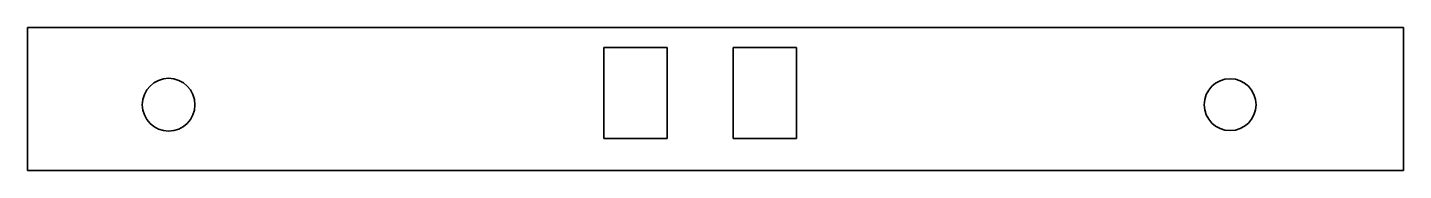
# Model space of a CAD drawing. Extents: x 95 to 202, y 100 to 110.
import ezdxf

# ---------------------------------------------------------------- set-up
doc = ezdxf.new("R2010")
doc.units = 0

msp = doc.modelspace()

# ---------------------------------------------------------------- linework, layer by layer
at = {"color": 7, "lineweight": 35}
for p, q in [((201.674408, 110.499268), (95.325607, 110.499268)), ((95.325607, 99.500732), (201.674408, 99.500732))]:
    msp.add_line(p, q, dxfattribs=at)
at = {"color": 7, "lineweight": 35, "ltscale": 0.274963}
for p, q in [((95.325607, 110.499268), (95.325607, 99.500732)), ((201.674408, 99.500732), (201.674408, 110.499268))]:
    msp.add_line(p, q, dxfattribs=at)
at = {"color": 7, "lineweight": 35, "ltscale": 0.1225}
for p, q in [((144.772583, 108.959106), (139.872574, 108.959106)), ((154.772583, 108.959106), (149.872574, 108.959106)), ((139.872574, 101.959106), (144.772568, 101.959106)), ((149.872574, 101.959106), (154.772568, 101.959106))]:
    msp.add_line(p, q, dxfattribs=at)
at = {"color": 7, "lineweight": 35, "ltscale": 0.175}
for p, q in [((139.872574, 101.959106), (139.872574, 108.959106)), ((144.772583, 108.959106), (144.772568, 101.959106)), ((149.872574, 101.959106), (149.872574, 108.959106)), ((154.772568, 101.959106), (154.772583, 108.959106))]:
    msp.add_line(p, q, dxfattribs=at)
at = {"color": 7, "lineweight": 35}
for centre, radius in [((106.233963, 104.562378), 2.035082), ((188.276154, 104.562256), 2)]:
    msp.add_circle(centre, radius, dxfattribs=at)

doc.saveas('drawing.dxf')
